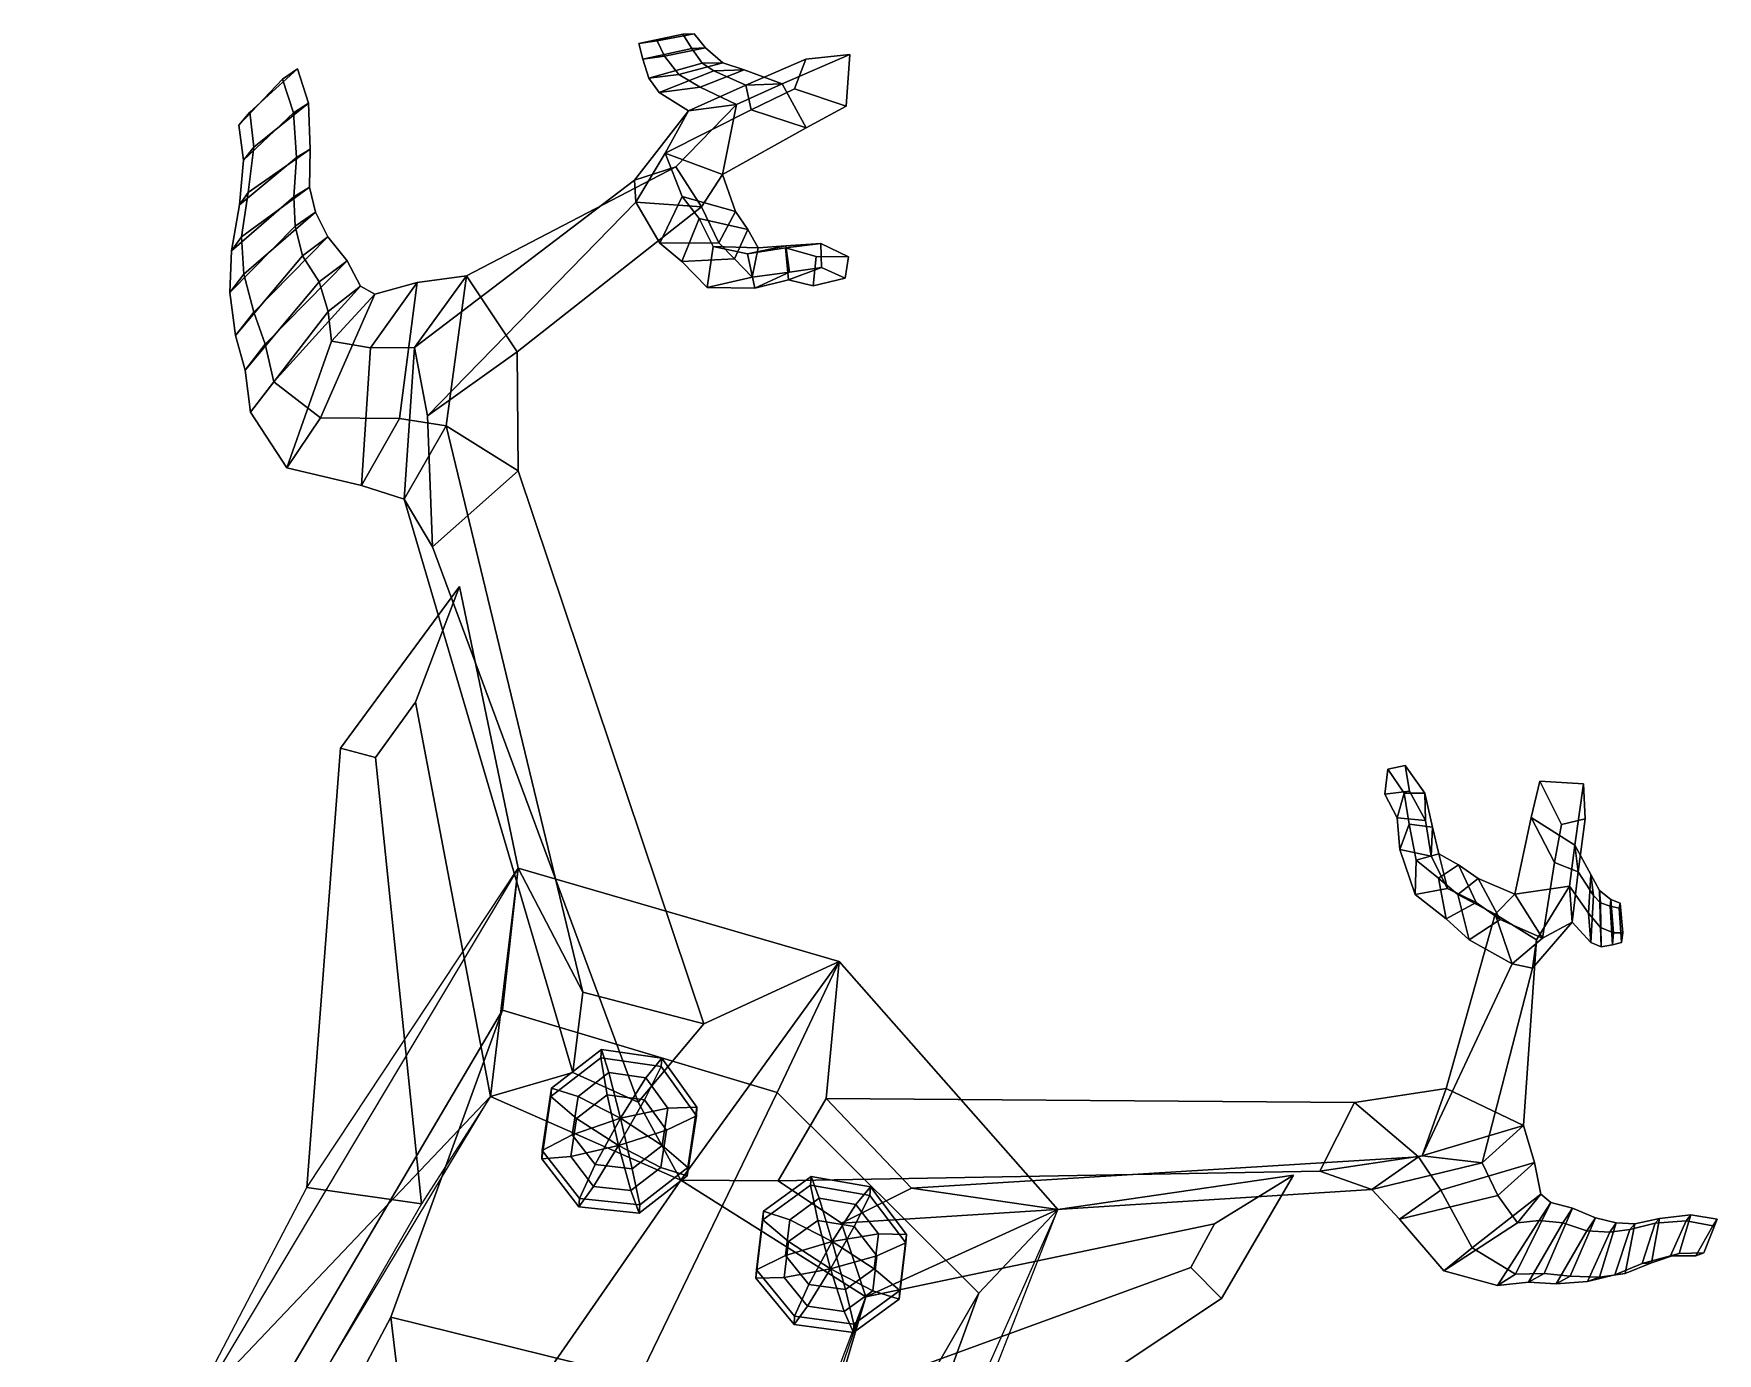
# Model space of a CAD drawing. Extents: x -86 to 135, y -151 to 320.
# Drawn here: x -27.2 to 134.8, y 193 to 320 of the extents above; entities that cross this region are included whole.
import ezdxf

# ---------------------------------------------------------------- set-up
doc = ezdxf.new("R2010")
doc.units = 0

msp = doc.modelspace()

# ---------------------------------------------------------------- linework, layer by layer
for points in [[(31.032227, 319.016479, 207.987885), (32.78981, 319.293274, 210.773972), (36.343735, 319.973877, 211.081192), (35.255993, 319.914612, 208.693863)], [(36.111996, 318.555603, 212.359436), (31.419434, 317.515564, 211.734344), (31.032227, 319.016479, 207.987885), (35.255993, 319.914612, 208.693863)], [(31.419434, 317.515564, 211.734344), (33.489067, 317.818359, 214.771942), (32.78981, 319.293274, 210.773972), (31.032227, 319.016479, 207.987885)], [(33.489067, 317.818359, 214.771942), (37.4244, 318.609436, 214.977173), (36.343735, 319.973877, 211.081192), (32.78981, 319.293274, 210.773972)], [(37.4244, 318.609436, 214.977173), (36.111996, 318.555603, 212.359436), (35.255993, 319.914612, 208.693863), (36.343735, 319.973877, 211.081192)], [(37.12962, 317.138611, 216.119202), (31.987614, 315.704895, 216.260803), (31.419434, 317.515564, 211.734344), (36.111996, 318.555603, 212.359436)], [(31.987614, 315.704895, 216.260803), (34.876476, 316.060242, 219.261017), (33.489067, 317.818359, 214.771942), (31.419434, 317.515564, 211.734344)], [(34.876476, 316.060242, 219.261017), (39.119431, 317.176819, 218.782486), (37.4244, 318.609436, 214.977173), (33.489067, 317.818359, 214.771942)], [(39.119431, 317.176819, 218.782486), (37.12962, 317.138611, 216.119202), (36.111996, 318.555603, 212.359436), (37.4244, 318.609436, 214.977173)], [(44.807831, 315.144348, 222.689713), (51.325905, 317.974121, 219.455093), (47.08567, 317.515076, 218.14653), (41.305832, 315.024597, 220.348831)], [(44.807831, 315.144348, 222.689713), (47.125416, 310.92572, 221.180618), (50.988472, 313.001587, 219.286682), (51.325905, 317.974121, 219.455093)], [(51.325905, 317.974121, 219.455093), (50.988472, 313.001587, 219.286682), (45.994034, 314.661621, 217.580017), (47.08567, 317.515076, 218.14653)], [(-6.410027, 312.432739, 210.726334), (-1.84095, 316.59729, 211.165176), (-3.291077, 315.58429, 208.631592), (-7.475914, 311.166077, 207.898041)], [(-6.03437, 309.048096, 213.487183), (-0.78363, 313.292542, 214.330582), (-1.84095, 316.59729, 211.165176), (-6.410027, 312.432739, 210.726334)], [(-0.78363, 313.292542, 214.330582), (-2.207664, 312.359314, 211.435242), (-3.291077, 315.58429, 208.631592), (-1.84095, 316.59729, 211.165176)], [(38.237762, 316.399292, 217.831726), (32.963848, 314.330261, 219.238785), (31.987614, 315.704895, 216.260803), (37.12962, 317.138611, 216.119202)], [(32.963848, 314.330261, 219.238785), (36.917706, 314.84375, 221.793365), (34.876476, 316.060242, 219.261017), (31.987614, 315.704895, 216.260803)], [(41.305832, 315.024597, 220.348831), (35.793739, 312.541199, 222.452393), (32.963848, 314.330261, 219.238785), (38.237762, 316.399292, 217.831726)], [(36.917706, 314.84375, 221.793365), (41.158493, 316.487427, 220.229477), (39.119431, 317.176819, 218.782486), (34.876476, 316.060242, 219.261017)], [(40.43285, 313.163757, 224.863617), (44.807831, 315.144348, 222.689713), (41.158493, 316.487427, 220.229477), (36.917706, 314.84375, 221.793365)], [(41.158493, 316.487427, 220.229477), (38.237762, 316.399292, 217.831726), (37.12962, 317.138611, 216.119202), (39.119431, 317.176819, 218.782486)], [(44.807831, 315.144348, 222.689713), (41.305832, 315.024597, 220.348831), (38.237762, 316.399292, 217.831726), (41.158493, 316.487427, 220.229477)], [(41.305832, 315.024597, 220.348831), (47.08567, 317.515076, 218.14653), (45.994034, 314.661621, 217.580017), (41.83773, 312.65509, 218.999985)], [(-2.207664, 312.359314, 211.435242), (-7.032784, 307.801392, 210.288528), (-7.475914, 311.166077, 207.898041), (-3.291077, 315.58429, 208.631592)], [(35.793739, 312.541199, 222.452393), (40.43285, 313.163757, 224.863617), (36.917706, 314.84375, 221.793365), (32.963848, 314.330261, 219.238785)], [(33.554543, 308.46405, 221.84021), (35.793739, 312.541199, 222.452393), (41.305832, 315.024597, 220.348831), (41.83773, 312.65509, 218.999985)], [(39.081356, 306.418396, 225.14267), (47.125416, 310.92572, 221.180618), (44.807831, 315.144348, 222.689713), (40.43285, 313.163757, 224.863617)], [(47.125416, 310.92572, 221.180618), (41.83773, 312.65509, 218.999985), (45.994034, 314.661621, 217.580017), (50.988472, 313.001587, 219.286682)], [(-6.585983, 304.686951, 216.658401), (-0.607727, 308.864746, 218.080887), (-0.78363, 313.292542, 214.330582), (-6.03437, 309.048096, 213.487183)], [(-0.607727, 308.864746, 218.080887), (-1.915611, 308.06366, 214.775909), (-2.207664, 312.359314, 211.435242), (-0.78363, 313.292542, 214.330582)], [(34.583092, 307.165344, 228.22522), (40.43285, 313.163757, 224.863617), (35.793739, 312.541199, 222.452393), (30.601181, 305.895264, 224.854935)], [(34.583092, 307.165344, 228.22522), (37.042328, 303.320801, 226.954254), (39.081356, 306.418396, 225.14267), (40.43285, 313.163757, 224.863617)], [(-7.032784, 307.801392, 210.288528), (-6.03437, 309.048096, 213.487183), (-6.410027, 312.432739, 210.726334), (-7.475914, 311.166077, 207.898041)], [(-1.915611, 308.06366, 214.775909), (-7.42836, 303.497009, 213.047806), (-7.032784, 307.801392, 210.288528), (-2.207664, 312.359314, 211.435242)], [(30.601181, 305.895264, 224.854935), (35.793739, 312.541199, 222.452393), (33.554543, 308.46405, 221.84021), (30.717251, 303.750916, 223.363235)], [(39.081356, 306.418396, 225.14267), (33.554543, 308.46405, 221.84021), (41.83773, 312.65509, 218.999985), (47.125416, 310.92572, 221.180618)], [(-2.184975, 304.272095, 217.531311), (-8.19883, 299.063965, 215.721619), (-7.42836, 303.497009, 213.047806), (-1.915611, 308.06366, 214.775909)], [(-7.42836, 303.497009, 213.047806), (-6.585983, 304.686951, 216.658401), (-6.03437, 309.048096, 213.487183), (-7.032784, 307.801392, 210.288528)], [(-7.229393, 300.43103, 219.720123), (-0.68853, 305.216431, 221.183884), (-0.607727, 308.864746, 218.080887), (-6.585983, 304.686951, 216.658401)], [(-0.68853, 305.216431, 221.183884), (-2.184975, 304.272095, 217.531311), (-1.915611, 308.06366, 214.775909), (-0.607727, 308.864746, 218.080887)], [(30.717251, 303.750916, 223.363235), (33.554543, 308.46405, 221.84021), (35.181595, 304.30072, 220.308273), (33.026989, 299.821655, 221.4534)], [(33.554543, 308.46405, 221.84021), (39.081356, 306.418396, 225.14267), (40.309822, 302.867432, 223.319275), (35.181595, 304.30072, 220.308273)], [(9.429863, 289.786926, 232.399109), (14.43959, 296.66156, 236.760757), (34.583092, 307.165344, 228.22522), (30.601181, 305.895264, 224.854935)], [(14.43959, 296.66156, 236.760757), (19.311176, 289.376892, 237.998001), (37.042328, 303.320801, 226.954254), (34.583092, 307.165344, 228.22522)], [(39.081356, 306.418396, 225.14267), (37.042328, 303.320801, 226.954254), (38.709595, 299.851013, 224.791824), (40.309822, 302.867432, 223.319275)], [(-8.19883, 299.063965, 215.721619), (-7.229393, 300.43103, 219.720123), (-6.585983, 304.686951, 216.658401), (-7.42836, 303.497009, 213.047806)], [(-7.014465, 296.838806, 222.607208), (-0.096474, 302.80426, 223.623215), (-0.68853, 305.216431, 221.183884), (-7.229393, 300.43103, 219.720123)], [(-0.096474, 302.80426, 223.623215), (-2.047195, 301.461731, 219.68277), (-2.184975, 304.272095, 217.531311), (-0.68853, 305.216431, 221.183884)], [(9.429863, 289.786926, 232.399109), (30.601181, 305.895264, 224.854935), (30.717251, 303.750916, 223.363235), (10.690243, 283.211548, 231.611954)], [(-2.047195, 301.461731, 219.68277), (-8.358681, 295.073792, 218.24437), (-8.19883, 299.063965, 215.721619), (-2.184975, 304.272095, 217.531311)], [(10.690243, 283.211548, 231.611954), (30.717251, 303.750916, 223.363235), (37.042328, 303.320801, 226.954254), (19.311176, 289.376892, 237.998001)], [(37.042328, 303.320801, 226.954254), (30.717251, 303.750916, 223.363235), (33.026989, 299.821655, 221.4534), (38.709595, 299.851013, 224.791824)], [(33.026989, 299.821655, 221.4534), (35.181595, 304.30072, 220.308273), (36.833958, 302.194397, 219.319229), (35.143711, 298.056702, 220.213348)], [(35.181595, 304.30072, 220.308273), (40.309822, 302.867432, 223.319275), (41.516018, 301.138672, 222.061417), (36.833958, 302.194397, 219.319229)], [(-1.356491, 298.596741, 222.074524), (-7.810722, 290.923706, 221.112595), (-8.358681, 295.073792, 218.24437), (-2.047195, 301.461731, 219.68277)], [(-6.053406, 293.180054, 225.839203), (1.0905, 300.43512, 226.287308), (-0.096474, 302.80426, 223.623215), (-7.014465, 296.838806, 222.607208)], [(1.0905, 300.43512, 226.287308), (-1.356491, 298.596741, 222.074524), (-2.047195, 301.461731, 219.68277), (-0.096474, 302.80426, 223.623215)], [(35.143711, 298.056702, 220.213348), (36.833958, 302.194397, 219.319229), (38.171886, 299.480774, 218.269577), (37.586082, 295.543945, 218.59613)], [(36.833958, 302.194397, 219.319229), (41.516018, 301.138672, 222.061417), (42.498886, 299.366455, 220.916336), (38.171886, 299.480774, 218.269577)], [(40.309822, 302.867432, 223.319275), (38.709595, 299.851013, 224.791824), (40.227722, 298.30957, 223.289825), (41.516018, 301.138672, 222.061417)], [(-8.358681, 295.073792, 218.24437), (-7.014465, 296.838806, 222.607208), (-7.229393, 300.43103, 219.720123), (-8.19883, 299.063965, 215.721619)], [(-4.93721, 290.100586, 228.706512), (2.933311, 298.113037, 229.198807), (1.0905, 300.43512, 226.287308), (-6.053406, 293.180054, 225.839203)], [(2.933311, 298.113037, 229.198807), (0.235474, 296.089966, 224.519653), (-1.356491, 298.596741, 222.074524), (1.0905, 300.43512, 226.287308)], [(38.709595, 299.851013, 224.791824), (33.026989, 299.821655, 221.4534), (35.143711, 298.056702, 220.213348), (40.227722, 298.30957, 223.289825)], [(41.516018, 301.138672, 222.061417), (40.227722, 298.30957, 223.289825), (41.937344, 296.533936, 221.672546), (42.498886, 299.366455, 220.916336)], [(0.235474, 296.089966, 224.519653), (-6.860344, 287.606323, 223.457184), (-7.810722, 290.923706, 221.112595), (-1.356491, 298.596741, 222.074524)], [(40.227722, 298.30957, 223.289825), (35.143711, 298.056702, 220.213348), (37.586082, 295.543945, 218.59613), (41.937344, 296.533936, 221.672546)], [(37.586082, 295.543945, 218.59613), (38.171886, 299.480774, 218.269577), (41.469551, 298.793091, 216.859146), (42.177227, 295.499146, 216.647568)], [(38.171886, 299.480774, 218.269577), (42.498886, 299.366455, 220.916336), (45.168282, 299.558655, 219.579926), (41.469551, 298.793091, 216.859146)], [(41.469551, 298.793091, 216.859146), (45.168282, 299.558655, 219.579926), (48.554058, 299.790588, 217.948074), (45.147324, 299.370178, 215.604401)], [(42.177227, 295.499146, 216.647568), (41.469551, 298.793091, 216.859146), (45.147324, 299.370178, 215.604401), (45.423767, 296.294189, 215.538361)], [(42.498886, 299.366455, 220.916336), (41.937344, 296.533936, 221.672546), (45.513287, 297.019348, 219.867691), (45.168282, 299.558655, 219.579926)], [(45.147324, 299.370178, 215.604401), (48.554058, 299.790588, 217.948074), (51.205994, 298.493408, 216.225479), (48.086285, 298.542786, 214.263672)], [(45.423767, 296.294189, 215.538361), (45.147324, 299.370178, 215.604401), (48.086285, 298.542786, 214.263672), (47.793518, 295.713989, 214.432724)], [(45.168282, 299.558655, 219.579926), (45.513287, 297.019348, 219.867691), (48.611832, 297.47168, 218.307129), (48.554058, 299.790588, 217.948074)], [(47.793518, 295.713989, 214.432724), (48.086285, 298.542786, 214.263672), (51.205994, 298.493408, 216.225479), (50.889473, 296.43573, 216.72522)], [(48.554058, 299.790588, 217.948074), (48.611832, 297.47168, 218.307129), (50.889473, 296.43573, 216.72522), (51.205994, 298.493408, 216.225479)], [(-7.810722, 290.923706, 221.112595), (-6.053406, 293.180054, 225.839203), (-7.014465, 296.838806, 222.607208), (-8.358681, 295.073792, 218.24437)], [(-4.099129, 286.488831, 231.890472), (4.233032, 295.68457, 232.055145), (2.933311, 298.113037, 229.198807), (-4.93721, 290.100586, 228.706512)], [(4.233032, 295.68457, 232.055145), (1.113739, 293.243469, 226.964005), (0.235474, 296.089966, 224.519653), (2.933311, 298.113037, 229.198807)], [(14.43959, 296.66156, 236.760757), (9.429863, 289.786926, 232.399109), (5.196472, 289.733887, 231.011017), (9.689934, 296.027405, 234.93045)], [(12.472702, 282.245483, 241.661819), (14.43959, 296.66156, 236.760757), (9.689934, 296.027405, 234.93045), (7.978596, 282.959961, 239.349487)], [(12.472702, 282.245483, 241.661819), (19.403648, 277.9245, 242.036972), (19.311176, 289.376892, 237.998001), (14.43959, 296.66156, 236.760757)], [(41.937344, 296.533936, 221.672546), (37.586082, 295.543945, 218.59613), (42.177227, 295.499146, 216.647568), (45.513287, 297.019348, 219.867691)], [(45.513287, 297.019348, 219.867691), (42.177227, 295.499146, 216.647568), (45.423767, 296.294189, 215.538361), (48.611832, 297.47168, 218.307129)], [(48.611832, 297.47168, 218.307129), (45.423767, 296.294189, 215.538361), (47.793518, 295.713989, 214.432724), (50.889473, 296.43573, 216.72522)], [(1.113739, 293.243469, 226.964005), (-6.344086, 283.548401, 226.140762), (-6.860344, 287.606323, 223.457184), (0.235474, 296.089966, 224.519653)], [(0.379044, 283.012512, 236.37027), (5.609993, 294.908936, 233.726776), (4.233032, 295.68457, 232.055145), (-4.099129, 286.488831, 231.890472)], [(7.978596, 282.959961, 239.349487), (9.689934, 296.027405, 234.93045), (5.609993, 294.908936, 233.726776), (0.379044, 283.012512, 236.37027)], [(5.609993, 294.908936, 233.726776), (1.444397, 290.383423, 229.216736), (1.113739, 293.243469, 226.964005), (4.233032, 295.68457, 232.055145)], [(9.689934, 296.027405, 234.93045), (5.196472, 289.733887, 231.011017), (1.444397, 290.383423, 229.216736), (5.609993, 294.908936, 233.726776)], [(-6.860344, 287.606323, 223.457184), (-4.93721, 290.100586, 228.706512), (-6.053406, 293.180054, 225.839203), (-7.810722, 290.923706, 221.112595)], [(1.444397, 290.383423, 229.216736), (-2.875351, 278.189514, 230.910309), (-6.344086, 283.548401, 226.140762), (1.113739, 293.243469, 226.964005)], [(-6.344086, 283.548401, 226.140762), (-4.099129, 286.488831, 231.890472), (-4.93721, 290.100586, 228.706512), (-6.860344, 287.606323, 223.457184)], [(5.196472, 289.733887, 231.011017), (4.332993, 276.514526, 234.225143), (-2.875351, 278.189514, 230.910309), (1.444397, 290.383423, 229.216736)], [(9.429863, 289.786926, 232.399109), (8.437149, 275.19574, 235.964645), (4.332993, 276.514526, 234.225143), (5.196472, 289.733887, 231.011017)], [(8.437149, 275.19574, 235.964645), (9.429863, 289.786926, 232.399109), (10.690243, 283.211548, 231.611954), (11.157589, 270.597961, 234.344986)], [(19.403648, 277.9245, 242.036972), (11.157589, 270.597961, 234.344986), (10.690243, 283.211548, 231.611954), (19.311176, 289.376892, 237.998001)], [(-2.875351, 278.189514, 230.910309), (0.379044, 283.012512, 236.37027), (-4.099129, 286.488831, 231.890472), (-6.344086, 283.548401, 226.140762)], [(4.332993, 276.514526, 234.225143), (7.978596, 282.959961, 239.349487), (0.379044, 283.012512, 236.37027), (-2.875351, 278.189514, 230.910309)], [(8.437149, 275.19574, 235.964645), (12.472702, 282.245483, 241.661819), (7.978596, 282.959961, 239.349487), (4.332993, 276.514526, 234.225143)], [(25.621803, 227.741943, 252.289108), (12.472702, 282.245483, 241.661819), (8.437149, 275.19574, 235.964645), (24.655905, 220.032837, 243.604614)], [(12.472702, 282.245483, 241.661819), (25.621803, 227.741943, 252.289108), (37.264114, 224.69873, 252.751053), (19.403648, 277.9245, 242.036972)], [(37.264114, 224.69873, 252.751053), (30.962261, 217.15799, 240.638977), (11.157589, 270.597961, 234.344986), (19.403648, 277.9245, 242.036972)], [(24.655905, 220.032837, 243.604614), (8.437149, 275.19574, 235.964645), (11.157589, 270.597961, 234.344986), (30.962261, 217.15799, 240.638977)], [(2.301544, 251.21698, 245.867493), (-0.927532, 208.952393, 257.934753), (19.418842, 239.676025, 263.359314), (13.760502, 266.773865, 248.732834)], [(13.760502, 266.773865, 248.732834), (9.530666, 255.63916, 241.842316), (5.662983, 250.334137, 240.879471), (2.301544, 251.21698, 245.867493)], [(9.530666, 255.63916, 241.842316), (13.760502, 266.773865, 248.732834), (19.418842, 239.676025, 263.359314), (16.75123, 217.723755, 240.329788)], [(5.662983, 250.334137, 240.879471), (9.530666, 255.63916, 241.842316), (16.75123, 217.723755, 240.329788), (10.092752, 207.394043, 238.546402)], [(2.301544, 251.21698, 245.867493), (5.662983, 250.334137, 240.879471), (10.092752, 207.394043, 238.546402), (-0.927532, 208.952393, 257.934753)], [(102.834679, 246.790894, 212.881378), (103.108917, 249.204468, 215.207916), (104.783783, 249.556213, 214.641922), (105.210983, 247.083923, 212.61554)], [(104.692268, 246.907349, 216.686539), (103.108917, 249.204468, 215.207916), (102.834679, 246.790894, 212.881378), (104.01857, 244.51239, 213.903458)], [(106.672913, 246.88739, 216.240524), (104.783783, 249.556213, 214.641922), (103.108917, 249.204468, 215.207916), (104.692268, 246.907349, 216.686539)], [(106.745285, 244.256226, 213.848083), (105.210983, 247.083923, 212.61554), (104.783783, 249.556213, 214.641922), (106.672913, 246.88739, 216.240524)], [(121.105316, 241.891235, 220.231262), (121.946938, 247.797546, 217.041122), (117.758453, 248.065552, 217.087082), (116.920319, 244.538757, 218.967636)], [(116.920319, 244.538757, 218.967636), (117.758453, 248.065552, 217.087082), (119.839172, 243.871399, 215.206863), (119.169388, 240.216125, 216.612015)], [(121.946938, 247.797546, 217.041122), (122.105942, 244.421448, 215.667343), (119.839172, 243.871399, 215.206863), (117.758453, 248.065552, 217.087082)], [(104.01857, 244.51239, 213.903458), (102.834679, 246.790894, 212.881378), (105.210983, 247.083923, 212.61554), (106.745285, 244.256226, 213.848083)], [(105.181335, 243.904541, 218.181549), (104.692268, 246.907349, 216.686539), (104.01857, 244.51239, 213.903458), (104.256157, 241.46167, 214.960754)], [(107.410774, 243.627625, 217.791855), (106.672913, 246.88739, 216.240524), (104.692268, 246.907349, 216.686539), (105.181335, 243.904541, 218.181549)], [(107.276619, 240.827759, 215.033508), (106.745285, 244.256226, 213.848083), (106.672913, 246.88739, 216.240524), (107.410774, 243.627625, 217.791855)], [(121.105316, 241.891235, 220.231262), (121.423073, 239.321716, 217.837402), (122.105942, 244.421448, 215.667343), (121.946938, 247.797546, 217.041122)], [(104.256157, 241.46167, 214.960754), (104.01857, 244.51239, 213.903458), (106.745285, 244.256226, 213.848083), (107.276619, 240.827759, 215.033508)], [(105.840218, 240.46521, 219.911819), (105.181335, 243.904541, 218.181549), (104.256157, 241.46167, 214.960754), (105.73378, 237.146179, 216.794739)], [(108.030441, 241.068726, 219.066528), (107.410774, 243.627625, 217.791855), (105.181335, 243.904541, 218.181549), (105.840218, 240.46521, 219.911819)], [(108.868256, 237.730774, 216.337036), (107.276619, 240.827759, 215.033508), (107.410774, 243.627625, 217.791855), (108.030441, 241.068726, 219.066528)], [(115.328758, 237.190979, 222.912445), (116.920319, 244.538757, 218.967636), (119.169388, 240.216125, 216.612015), (117.996361, 232.944397, 219.434418)], [(115.328758, 237.190979, 222.912445), (120.615433, 237.941833, 222.381195), (121.105316, 241.891235, 220.231262), (116.920319, 244.538757, 218.967636)], [(121.423073, 239.321716, 217.837402), (119.169388, 240.216125, 216.612015), (119.839172, 243.871399, 215.206863), (122.105942, 244.421448, 215.667343)], [(120.615433, 237.941833, 222.381195), (122.419098, 235.357788, 219.187622), (122.653778, 239.078857, 217.651688), (121.105316, 241.891235, 220.231262)], [(121.105316, 241.891235, 220.231262), (122.653778, 239.078857, 217.651688), (122.921288, 237.037354, 215.214676), (121.423073, 239.321716, 217.837402)], [(105.73378, 237.146179, 216.794739), (104.256157, 241.46167, 214.960754), (107.276619, 240.827759, 215.033508), (108.868256, 237.730774, 216.337036)], [(107.98114, 238.711365, 221.414673), (105.840218, 240.46521, 219.911819), (105.73378, 237.146179, 216.794739), (108.719818, 234.808594, 218.257675)], [(109.917007, 239.995422, 220.114334), (108.030441, 241.068726, 219.066528), (105.840218, 240.46521, 219.911819), (107.98114, 238.711365, 221.414673)], [(111.825409, 238.696716, 221.269989), (109.917007, 239.995422, 220.114334), (107.98114, 238.711365, 221.414673), (109.855019, 237.136047, 222.81546)], [(111.628014, 236.375366, 217.247711), (108.868256, 237.730774, 216.337036), (108.030441, 241.068726, 219.066528), (109.917007, 239.995422, 220.114334)], [(113.938797, 234.747742, 218.113388), (111.628014, 236.375366, 217.247711), (109.917007, 239.995422, 220.114334), (111.825409, 238.696716, 221.269989)], [(117.996361, 232.944397, 219.434418), (119.169388, 240.216125, 216.612015), (121.423073, 239.321716, 217.837402), (120.868454, 234.477234, 219.917725)], [(19.418842, 239.676025, 263.359314), (-14.667492, 182.646942, 253.809464), (-10.800219, 177.40448, 277.254578), (17.901556, 226.015686, 285.540466)], [(24.655905, 220.032837, 243.604614), (16.75123, 217.723755, 240.329788), (19.418842, 239.676025, 263.359314), (25.621803, 227.741943, 252.289108)], [(19.418842, 239.676025, 263.359314), (17.901556, 226.015686, 285.540466), (44.321869, 218.096558, 286.340942), (50.311367, 230.686096, 264.603394)], [(25.621803, 227.741943, 252.289108), (19.418842, 239.676025, 263.359314), (50.311367, 230.686096, 264.603394), (37.264114, 224.69873, 252.751053)], [(109.855019, 237.136047, 222.81546), (107.98114, 238.711365, 221.414673), (108.719818, 234.808594, 218.257675), (110.935387, 232.79837, 219.379791)], [(115.328758, 237.190979, 222.912445), (111.825409, 238.696716, 221.269989), (109.855019, 237.136047, 222.81546), (113.457909, 235.264282, 224.792969)], [(117.996361, 232.944397, 219.434418), (113.938797, 234.747742, 218.113388), (111.825409, 238.696716, 221.269989), (115.328758, 237.190979, 222.912445)], [(121.423073, 239.321716, 217.837402), (122.921288, 237.037354, 215.214676), (122.647141, 232.524475, 216.594238), (120.868454, 234.477234, 219.917725)], [(122.419098, 235.357788, 219.187622), (123.593666, 233.982361, 216.579834), (123.482704, 237.5401, 216.142456), (122.653778, 239.078857, 217.651688)], [(122.653778, 239.078857, 217.651688), (123.482704, 237.5401, 216.142456), (123.573563, 236.338318, 213.459808), (122.921288, 237.037354, 215.214676)], [(108.719818, 234.808594, 218.257675), (105.73378, 237.146179, 216.794739), (108.868256, 237.730774, 216.337036), (111.628014, 236.375366, 217.247711)], [(113.457909, 235.264282, 224.792969), (109.855019, 237.136047, 222.81546), (110.935387, 232.79837, 219.379791), (115.067467, 230.47171, 221.079193)], [(117.431419, 232.794556, 225.849457), (120.615433, 237.941833, 222.381195), (115.328758, 237.190979, 222.912445), (113.457909, 235.264282, 224.792969)], [(117.431419, 232.794556, 225.849457), (117.039948, 230.059723, 222.473618), (120.868454, 234.477234, 219.917725), (120.615433, 237.941833, 222.381195)], [(120.868454, 234.477234, 219.917725), (122.647141, 232.524475, 216.594238), (122.419098, 235.357788, 219.187622), (120.615433, 237.941833, 222.381195)], [(122.921288, 237.037354, 215.214676), (123.573563, 236.338318, 213.459808), (123.660614, 232.123596, 213.559799), (122.647141, 232.524475, 216.594238)], [(123.593666, 233.982361, 216.579834), (124.82917, 233.461243, 212.019852), (124.576988, 236.650208, 212.267624), (123.482704, 237.5401, 216.142456)], [(123.482704, 237.5401, 216.142456), (124.576988, 236.650208, 212.267624), (124.518402, 236.019714, 209.645294), (123.573563, 236.338318, 213.459808)], [(124.576988, 236.650208, 212.267624), (125.472374, 236.304993, 208.31871), (125.390945, 235.826843, 205.930176), (124.518402, 236.019714, 209.645294)], [(124.82917, 233.461243, 212.019852), (125.72596, 233.45459, 207.973358), (125.472374, 236.304993, 208.31871), (124.576988, 236.650208, 212.267624)], [(106.419998, 212.015533, 229.646225), (108.740639, 218.489746, 235.939194), (113.457909, 235.264282, 224.792969), (115.067467, 230.47171, 221.079193)], [(110.935387, 232.79837, 219.379791), (108.719818, 234.808594, 218.257675), (111.628014, 236.375366, 217.247711), (113.938797, 234.747742, 218.113388)], [(116.166801, 214.904083, 234.360413), (117.431419, 232.794556, 225.849457), (113.457909, 235.264282, 224.792969), (108.740639, 218.489746, 235.939194)], [(122.647141, 232.524475, 216.594238), (123.660614, 232.123596, 213.559799), (123.593666, 233.982361, 216.579834), (122.419098, 235.357788, 219.187622)], [(123.573563, 236.338318, 213.459808), (124.518402, 236.019714, 209.645294), (124.740814, 232.299683, 208.977371), (123.660614, 232.123596, 213.559799)], [(124.518402, 236.019714, 209.645294), (125.390945, 235.826843, 205.930176), (125.614197, 232.512451, 205.185959), (124.740814, 232.299683, 208.977371)], [(125.614197, 232.512451, 205.185959), (125.390945, 235.826843, 205.930176), (125.472374, 236.304993, 208.31871), (125.72596, 233.45459, 207.973358)], [(115.067467, 230.47171, 221.079193), (110.935387, 232.79837, 219.379791), (113.938797, 234.747742, 218.113388), (117.996361, 232.944397, 219.434418)], [(117.039948, 230.059723, 222.473618), (115.067467, 230.47171, 221.079193), (117.996361, 232.944397, 219.434418), (120.868454, 234.477234, 219.917725)], [(123.660614, 232.123596, 213.559799), (124.740814, 232.299683, 208.977371), (124.82917, 233.461243, 212.019852), (123.593666, 233.982361, 216.579834)], [(124.740814, 232.299683, 208.977371), (125.614197, 232.512451, 205.185959), (125.72596, 233.45459, 207.973358), (124.82917, 233.461243, 212.019852)], [(112.18013, 211.337708, 230.18718), (117.039948, 230.059723, 222.473618), (117.431419, 232.794556, 225.849457), (116.166801, 214.904083, 234.360413)], [(30.962261, 217.15799, 240.638977), (37.264114, 224.69873, 252.751053), (50.311367, 230.686096, 264.603394), (35.06369, 209.654663, 232.524063)], [(44.43177, 209.603516, 240.474426), (35.06369, 209.654663, 232.524063), (50.311367, 230.686096, 264.603394), (49.040661, 217.501465, 252.582214)], [(71.359894, 206.83728, 262.566345), (50.311367, 230.686096, 264.603394), (44.321869, 218.096558, 286.340942), (63.739212, 198.80072, 284.917664)], [(57.274677, 208.881531, 251.85614), (49.040661, 217.501465, 252.582214), (50.311367, 230.686096, 264.603394), (71.359894, 206.83728, 262.566345)], [(112.18013, 211.337708, 230.18718), (106.419998, 212.015533, 229.646225), (115.067467, 230.47171, 221.079193), (117.039948, 230.059723, 222.473618)], [(-10.551565, 163.0672, 308.755219), (7.15288, 196.475006, 310.082764), (17.901556, 226.015686, 285.540466), (-10.800219, 177.40448, 277.254578)], [(44.321869, 218.096558, 286.340942), (17.901556, 226.015686, 285.540466), (7.15288, 196.475006, 310.082764), (31.036116, 190.579895, 310.847504)], [(22.557028, 217.714478, 298.135986), (27.372761, 221.422424, 299.006409), (27.432388, 222.237122, 294.112854), (22.612776, 218.522644, 293.242126)], [(22.612776, 218.522644, 293.242126), (27.432388, 222.237122, 294.112854), (28.12369, 220.003601, 289.786499), (25.165558, 217.718445, 289.250061)], [(27.372761, 221.422424, 299.006409), (33.167534, 220.586395, 299.312866), (33.228798, 221.403748, 294.419464), (27.432388, 222.237122, 294.112854)], [(28.12369, 220.003601, 289.786499), (27.432388, 222.237122, 294.112854), (33.228798, 221.403748, 294.419464), (31.708553, 219.516235, 289.976196)], [(25.019592, 215.6026, 302.0625), (27.971498, 217.877197, 302.59845), (27.372761, 221.422424, 299.006409), (22.557028, 217.714478, 298.135986)], [(27.971498, 217.877197, 302.59845), (31.553745, 217.385498, 302.787903), (33.167534, 220.586395, 299.312866), (27.372761, 221.422424, 299.006409)], [(33.671261, 214.475739, 302.520264), (36.556202, 215.854004, 298.876648), (33.167534, 220.586395, 299.312866), (31.553745, 217.385498, 302.787903)], [(33.823456, 216.602142, 289.708313), (31.708553, 219.516235, 289.976196), (33.228798, 221.403748, 294.419464), (36.615829, 216.668701, 293.983093)], [(36.556202, 215.854004, 298.876648), (36.615829, 216.668701, 293.983093), (33.228798, 221.403748, 294.419464), (33.167534, 220.586395, 299.312866)], [(24.655905, 220.032837, 243.604614), (30.962261, 217.15799, 240.638977), (35.06369, 209.654663, 232.524063), (16.75123, 217.723755, 240.329788)], [(25.165558, 217.718445, 289.250061), (28.12369, 220.003601, 289.786499), (29.240292, 215.609009, 287.684692)], [(29.240292, 215.609009, 287.684692), (28.12369, 220.003601, 289.786499), (31.708553, 219.516235, 289.976196)], [(29.240292, 215.609009, 287.684692), (31.708553, 219.516235, 289.976196), (33.823456, 216.602142, 289.708313)], [(-19.616329, 179.481781, 189.712311), (-27.229343, 153.167847, 196.863342), (0.647108, 190.988251, 235.87561), (16.75123, 217.723755, 240.329788)], [(-19.616329, 179.481781, 189.712311), (16.75123, 217.723755, 240.329788), (35.06369, 209.654663, 232.524063), (12.653813, 177.403625, 187.705307)], [(21.677319, 211.71759, 297.22287), (22.557028, 217.714478, 298.135986), (22.612776, 218.522644, 293.242126), (21.729321, 212.519165, 292.328674)], [(21.677319, 211.71759, 297.22287), (24.478731, 211.926025, 301.498413), (25.019592, 215.6026, 302.0625), (22.557028, 217.714478, 298.135986)], [(21.729321, 212.519165, 292.328674), (22.612776, 218.522644, 293.242126), (25.165558, 217.718445, 289.250061), (24.618586, 214.031189, 288.685425)], [(24.618586, 214.031189, 288.685425), (25.165558, 217.718445, 289.250061), (29.240292, 215.609009, 287.684692)], [(29.059868, 212.993713, 303.52179), (27.971498, 217.877197, 302.59845), (25.019592, 215.6026, 302.0625)], [(29.059868, 212.993713, 303.52179), (31.553745, 217.385498, 302.787903), (27.971498, 217.877197, 302.59845)], [(29.059868, 212.993713, 303.52179), (33.671261, 214.475739, 302.520264), (31.553745, 217.385498, 302.787903)], [(44.321869, 218.096558, 286.340942), (31.036116, 190.579895, 310.847504), (50.36755, 175.598083, 309.684418), (63.739212, 198.80072, 284.917664)], [(49.040661, 217.501465, 252.582214), (99.91864, 217.139343, 240.338409), (96.579735, 210.529205, 232.760162), (44.43177, 209.603516, 240.474426)], [(49.040661, 217.501465, 252.582214), (57.274677, 208.881531, 251.85614), (106.068924, 211.912018, 239.703705), (99.91864, 217.139343, 240.338409)], [(99.91864, 217.139343, 240.338409), (108.740639, 218.489746, 235.939194), (106.419998, 212.015533, 229.646225), (96.579735, 210.529205, 232.760162)], [(106.068924, 211.912018, 239.703705), (116.166801, 214.904083, 234.360413), (108.740639, 218.489746, 235.939194), (99.91864, 217.139343, 240.338409)], [(24.478731, 211.926025, 301.498413), (29.059868, 212.993713, 303.52179), (25.019592, 215.6026, 302.0625)], [(26.805462, 211.162567, 288.423523), (24.618586, 214.031189, 288.685425), (29.240292, 215.609009, 287.684692)], [(26.805462, 211.162567, 288.423523), (29.240292, 215.609009, 287.684692), (30.394405, 210.760437, 288.613586)], [(33.280563, 213.000153, 289.144012), (29.240292, 215.609009, 287.684692), (33.823456, 216.602142, 289.708313)], [(30.394405, 210.760437, 288.613586), (29.240292, 215.609009, 287.684692), (33.280563, 213.000153, 289.144012)], [(33.134602, 210.884277, 301.956482), (35.687382, 210.080078, 297.964417), (36.556202, 215.854004, 298.876648), (33.671261, 214.475739, 302.520264)], [(35.743134, 210.888245, 293.070526), (33.280563, 213.000153, 289.144012), (33.823456, 216.602142, 289.708313), (36.615829, 216.668701, 293.983093)], [(35.687382, 210.080078, 297.964417), (35.743134, 210.888245, 293.070526), (36.615829, 216.668701, 293.983093), (36.556202, 215.854004, 298.876648)], [(25.304688, 207.903137, 291.90799), (21.729321, 212.519165, 292.328674), (24.618586, 214.031189, 288.685425), (26.805462, 211.162567, 288.423523)], [(29.059868, 212.993713, 303.52179), (33.134602, 210.884277, 301.956482), (33.671261, 214.475739, 302.520264)], [(106.068924, 211.912018, 239.703705), (108.218636, 208.697876, 237.305481), (117.234818, 211.370117, 232.485062), (116.166801, 214.904083, 234.360413)], [(116.166801, 214.904083, 234.360413), (117.234818, 211.370117, 232.485062), (113.716827, 208.182251, 228.740524), (112.18013, 211.337708, 230.18718)], [(25.254208, 207.104309, 296.802307), (21.677319, 211.71759, 297.22287), (21.729321, 212.519165, 292.328674), (25.304688, 207.903137, 291.90799)], [(26.668098, 209.061768, 301.236725), (29.059868, 212.993713, 303.52179), (24.478731, 211.926025, 301.498413)], [(26.668098, 209.061768, 301.236725), (30.254547, 208.655212, 301.426544), (29.059868, 212.993713, 303.52179)], [(30.254547, 208.655212, 301.426544), (33.134602, 210.884277, 301.956482), (29.059868, 212.993713, 303.52179)], [(31.111866, 207.292816, 292.215515), (30.394405, 210.760437, 288.613586), (33.280563, 213.000153, 289.144012), (35.743134, 210.888245, 293.070526)], [(25.254208, 207.104309, 296.802307), (26.668098, 209.061768, 301.236725), (24.478731, 211.926025, 301.498413), (21.677319, 211.71759, 297.22287)], [(25.304688, 207.903137, 291.90799), (26.805462, 211.162567, 288.423523), (30.394405, 210.760437, 288.613586), (31.111866, 207.292816, 292.215515)], [(31.059864, 206.491211, 297.109711), (35.687382, 210.080078, 297.964417), (33.134602, 210.884277, 301.956482), (30.254547, 208.655212, 301.426544)], [(31.059864, 206.491211, 297.109711), (31.111866, 207.292816, 292.215515), (35.743134, 210.888245, 293.070526), (35.687382, 210.080078, 297.964417)], [(57.274677, 208.881531, 251.85614), (50.539078, 205.532196, 243.289047), (101.576477, 208.754974, 234.191071), (106.068924, 211.912018, 239.703705)], [(101.576477, 208.754974, 234.191071), (96.579735, 210.529205, 232.760162), (106.419998, 212.015533, 229.646225), (112.18013, 211.337708, 230.18718)], [(101.576477, 208.754974, 234.191071), (104.239494, 205.899506, 232.354248), (108.218636, 208.697876, 237.305481), (106.068924, 211.912018, 239.703705)], [(112.18013, 211.337708, 230.18718), (113.716827, 208.182251, 228.740524), (104.239494, 205.899506, 232.354248), (101.576477, 208.754974, 234.191071)], [(108.218636, 208.697876, 237.305481), (111.236542, 203.153259, 234.22142), (117.838364, 208.298828, 231.26384), (117.234818, 211.370117, 232.485062)], [(117.234818, 211.370117, 232.485062), (117.838364, 208.298828, 231.26384), (115.611359, 205.545227, 226.875885), (113.716827, 208.182251, 228.740524)], [(42.084595, 162.033142, 189.510635), (12.653813, 177.403625, 187.705307), (35.06369, 209.654663, 232.524063), (52.862839, 198.425964, 239.92688)], [(25.254208, 207.104309, 296.802307), (31.059864, 206.491211, 297.109711), (30.254547, 208.655212, 301.426544), (26.668098, 209.061768, 301.236725)], [(50.539078, 205.532196, 243.289047), (52.862839, 198.425964, 239.92688), (35.06369, 209.654663, 232.524063), (44.43177, 209.603516, 240.474426)], [(42.956059, 205.853882, 297.869415), (47.549606, 209.18808, 298.721313), (47.60923, 210.002777, 293.827759), (43.011814, 206.662048, 292.975525)], [(45.418629, 203.742004, 301.795929), (48.234028, 205.785095, 302.320496), (47.549606, 209.18808, 298.721313), (42.956059, 205.853882, 297.869415)], [(43.011814, 206.662048, 292.975525), (47.60923, 210.002777, 293.827759), (48.386219, 207.911499, 289.508545), (45.564594, 205.857849, 288.98349)], [(50.539078, 205.532196, 243.289047), (44.43177, 209.603516, 240.474426), (96.579735, 210.529205, 232.760162), (101.576477, 208.754974, 234.191071)], [(47.549606, 209.18808, 298.721313), (53.250332, 208.198425, 299.019958), (53.311596, 209.015808, 294.126526), (47.60923, 210.002777, 293.827759)], [(48.234028, 205.785095, 302.320496), (51.758961, 205.197998, 302.505188), (53.250332, 208.198425, 299.019958), (47.549606, 209.18808, 298.721313)], [(48.386219, 207.911499, 289.508545), (47.60923, 210.002777, 293.827759), (53.311596, 209.015808, 294.126526), (51.913769, 207.328735, 289.693451)], [(86.415199, 205.470764, 240.598267), (52.862839, 198.425964, 239.92688), (71.359894, 206.83728, 262.566345), (94.041107, 210.142456, 247.234848)], [(87.111267, 198.283752, 244.603226), (94.041107, 210.142456, 247.234848), (71.359894, 206.83728, 262.566345), (59.347641, 179.826141, 257.378876)], [(94.041107, 210.142456, 247.234848), (87.111267, 198.283752, 244.603226), (84.143692, 201.258148, 239.705429), (86.415199, 205.470764, 240.598267)], [(-0.927532, 208.952393, 257.934753), (10.092752, 207.394043, 238.546402), (0.647108, 190.988251, 235.87561), (-14.667492, 182.646942, 253.809464)], [(25.254208, 207.104309, 296.802307), (25.304688, 207.903137, 291.90799), (31.111866, 207.292816, 292.215515), (31.059864, 206.491211, 297.109711)], [(45.564594, 205.857849, 288.98349), (48.386219, 207.911499, 289.508545), (49.639328, 203.748413, 287.418152)], [(49.639328, 203.748413, 287.418152), (48.386219, 207.911499, 289.508545), (51.913769, 207.328735, 289.693451)], [(50.539078, 205.532196, 243.289047), (57.274677, 208.881531, 251.85614), (71.359894, 206.83728, 262.566345), (52.862839, 198.425964, 239.92688)], [(53.933792, 202.383667, 302.24231), (56.733047, 203.619629, 298.591553), (53.250332, 208.198425, 299.019958), (51.758961, 205.197998, 302.505188)], [(54.085983, 204.510071, 289.430359), (51.913769, 207.328735, 289.693451), (53.311596, 209.015808, 294.126526), (56.792671, 204.434326, 293.697998)], [(56.733047, 203.619629, 298.591553), (56.792671, 204.434326, 293.697998), (53.311596, 209.015808, 294.126526), (53.250332, 208.198425, 299.019958)], [(104.239494, 205.899506, 232.354248), (108.504753, 200.946045, 228.895432), (111.236542, 203.153259, 234.22142), (108.218636, 208.697876, 237.305481)], [(113.716827, 208.182251, 228.740524), (115.611359, 205.545227, 226.875885), (108.504753, 200.946045, 228.895432), (104.239494, 205.899506, 232.354248)], [(111.236542, 203.153259, 234.22142), (115.418739, 200.620667, 229.584946), (118.809258, 207.496155, 229.552597), (117.838364, 208.298828, 231.26384)], [(115.418739, 200.620667, 229.584946), (118.169861, 200.681885, 226.284271), (120.887115, 206.975433, 226.60466), (118.809258, 207.496155, 229.552597)], [(117.838364, 208.298828, 231.26384), (118.809258, 207.496155, 229.552597), (117.68927, 205.765472, 224.531342), (115.611359, 205.545227, 226.875885)], [(118.809258, 207.496155, 229.552597), (120.887115, 206.975433, 226.60466), (119.962906, 205.561768, 221.986832), (117.68927, 205.765472, 224.531342)], [(42.291615, 200.234802, 296.974243), (42.956059, 205.853882, 297.869415), (43.011814, 206.662048, 292.975525), (42.343616, 201.036377, 292.080017)], [(42.291615, 200.234802, 296.974243), (45.011627, 200.298431, 301.242981), (45.418629, 203.742004, 301.795929), (42.956059, 205.853882, 297.869415)], [(42.343616, 201.036377, 292.080017), (43.011814, 206.662048, 292.975525), (45.564594, 205.857849, 288.98349), (45.151485, 202.403625, 288.429993)], [(45.151485, 202.403625, 288.429993), (45.564594, 205.857849, 288.98349), (49.639328, 203.748413, 287.418152)], [(71.359894, 206.83728, 262.566345), (63.739212, 198.80072, 284.917664), (47.892944, 155.392242, 276.921814), (52.110004, 157.566406, 253.429825)], [(49.639328, 203.748413, 287.418152), (51.913769, 207.328735, 289.693451), (54.085983, 204.510071, 289.430359)], [(118.169861, 200.681885, 226.284271), (120.672768, 200.418701, 223.310654), (123.09417, 206.029388, 223.597), (120.887115, 206.975433, 226.60466)], [(120.887115, 206.975433, 226.60466), (123.09417, 206.029388, 223.597), (122.273613, 204.77594, 219.44191), (119.962906, 205.561768, 221.986832)], [(120.672768, 200.418701, 223.310654), (123.487747, 200.320648, 219.954224), (125.089874, 205.545227, 220.842758), (123.09417, 206.029388, 223.597)], [(123.09417, 206.029388, 223.597), (125.089874, 205.545227, 220.842758), (124.469795, 204.665527, 216.94902), (122.273613, 204.77594, 219.44191)], [(125.946152, 200.691254, 216.950806), (128.499786, 201.697815, 213.757858), (129.276398, 205.981903, 215.094421), (126.892273, 205.470825, 218.318115)], [(126.892273, 205.470825, 218.318115), (129.276398, 205.981903, 215.094421), (128.854172, 205.536682, 211.8237), (126.411491, 204.915741, 214.703323)], [(128.499786, 201.697815, 213.757858), (131.166336, 202.589417, 210.446762), (132.274857, 206.331787, 211.189758), (129.276398, 205.981903, 215.094421)], [(129.276398, 205.981903, 215.094421), (132.274857, 206.331787, 211.189758), (131.837646, 205.759918, 208.331284), (128.854172, 205.536682, 211.8237)], [(131.166336, 202.589417, 210.446762), (133.542511, 202.678711, 207.565399), (134.830032, 205.907227, 207.895828), (132.274857, 206.331787, 211.189758)], [(132.274857, 206.331787, 211.189758), (134.830032, 205.907227, 207.895828), (134.384674, 205.279877, 205.401001), (131.837646, 205.759918, 208.331284)], [(133.542511, 202.678711, 207.565399), (132.763046, 202.376404, 204.791641), (134.384674, 205.279877, 205.401001), (134.830032, 205.907227, 207.895828)], [(49.458904, 201.133087, 303.255249), (48.234028, 205.785095, 302.320496), (45.418629, 203.742004, 301.795929)], [(49.458904, 201.133087, 303.255249), (51.758961, 205.197998, 302.505188), (48.234028, 205.785095, 302.320496)], [(84.143692, 201.258148, 239.705429), (49.093609, 188.465271, 238.183701), (52.862839, 198.425964, 239.92688), (86.415199, 205.470764, 240.598267)], [(49.458904, 201.133087, 303.255249), (53.933792, 202.383667, 302.24231), (51.758961, 205.197998, 302.505188)], [(53.6796, 201.139526, 288.877441), (49.639328, 203.748413, 287.418152), (54.085983, 204.510071, 289.430359)], [(56.142166, 199.027649, 292.803955), (53.6796, 201.139526, 288.877441), (54.085983, 204.510071, 289.430359), (56.792671, 204.434326, 293.697998)], [(56.086411, 198.219482, 297.697815), (56.142166, 199.027649, 292.803955), (56.792671, 204.434326, 293.697998), (56.733047, 203.619629, 298.591553)], [(115.611359, 205.545227, 226.875885), (117.68927, 205.765472, 224.531342), (113.665077, 199.512177, 223.931229), (108.504753, 200.946045, 228.895432)], [(117.68927, 205.765472, 224.531342), (119.962906, 205.561768, 221.986832), (116.647209, 199.839386, 221.121628), (113.665077, 199.512177, 223.931229)], [(119.962906, 205.561768, 221.986832), (122.273613, 204.77594, 219.44191), (119.309158, 199.68457, 218.664841), (116.647209, 199.839386, 221.121628)], [(122.273613, 204.77594, 219.44191), (124.469795, 204.665527, 216.94902), (122.336205, 199.912811, 215.661499), (119.309158, 199.68457, 218.664841)], [(124.469795, 204.665527, 216.94902), (126.411491, 204.915741, 214.703323), (124.951492, 200.557526, 213.013321), (122.336205, 199.912811, 215.661499)], [(123.487747, 200.320648, 219.954224), (125.946152, 200.691254, 216.950806), (126.892273, 205.470825, 218.318115), (125.089874, 205.545227, 220.842758)], [(125.089874, 205.545227, 220.842758), (126.892273, 205.470825, 218.318115), (126.411491, 204.915741, 214.703323), (124.469795, 204.665527, 216.94902)], [(126.411491, 204.915741, 214.703323), (128.854172, 205.536682, 211.8237), (127.609589, 201.634827, 210.203293), (124.951492, 200.557526, 213.013321)], [(128.854172, 205.536682, 211.8237), (131.837646, 205.759918, 208.331284), (130.33577, 202.373627, 207.303589), (127.609589, 201.634827, 210.203293)], [(131.837646, 205.759918, 208.331284), (134.384674, 205.279877, 205.401001), (132.763046, 202.376404, 204.791641), (130.33577, 202.373627, 207.303589)], [(45.011627, 200.298431, 301.242981), (49.458904, 201.133087, 303.255249), (45.418629, 203.742004, 301.795929)], [(47.393028, 199.631958, 288.172668), (45.151485, 202.403625, 288.429993), (49.639328, 203.748413, 287.418152)], [(47.393028, 199.631958, 288.172668), (49.639328, 203.748413, 287.418152), (50.927307, 199.132843, 288.358154)], [(50.927307, 199.132843, 288.358154), (49.639328, 203.748413, 287.418152), (53.6796, 201.139526, 288.877441)], [(53.533634, 199.023682, 301.68988), (56.086411, 198.219482, 297.697815), (56.733047, 203.619629, 298.591553), (53.933792, 202.383667, 302.24231)], [(108.504753, 200.946045, 228.895432), (113.665077, 199.512177, 223.931229), (115.418739, 200.620667, 229.584946), (111.236542, 203.153259, 234.22142)], [(127.609589, 201.634827, 210.203293), (130.33577, 202.373627, 207.303589), (131.166336, 202.589417, 210.446762), (128.499786, 201.697815, 213.757858)], [(130.33577, 202.373627, 207.303589), (132.763046, 202.376404, 204.791641), (133.542511, 202.678711, 207.565399), (131.166336, 202.589417, 210.446762)], [(45.95562, 195.779144, 296.560913), (42.291615, 200.234802, 296.974243), (42.343616, 201.036377, 292.080017), (46.0061, 196.578003, 291.666595)], [(46.0061, 196.578003, 291.666595), (42.343616, 201.036377, 292.080017), (45.151485, 202.403625, 288.429993), (47.393028, 199.631958, 288.172668)], [(47.255665, 197.531158, 300.98584), (49.458904, 201.133087, 303.255249), (45.011627, 200.298431, 301.242981)], [(47.255665, 197.531158, 300.98584), (50.787445, 197.027649, 301.171143), (49.458904, 201.133087, 303.255249)], [(87.111267, 198.283752, 244.603226), (59.347641, 179.826141, 257.378876), (49.093609, 188.465271, 238.183701), (84.143692, 201.258148, 239.705429)], [(49.458904, 201.133087, 303.255249), (53.533634, 199.023682, 301.68988), (53.933792, 202.383667, 302.24231)], [(50.787445, 197.027649, 301.171143), (53.533634, 199.023682, 301.68988), (49.458904, 201.133087, 303.255249)], [(51.726162, 195.809998, 291.966858), (50.927307, 199.132843, 288.358154), (53.6796, 201.139526, 288.877441), (56.142166, 199.027649, 292.803955)], [(124.951492, 200.557526, 213.013321), (127.609589, 201.634827, 210.203293), (128.499786, 201.697815, 213.757858), (125.946152, 200.691254, 216.950806)], [(45.95562, 195.779144, 296.560913), (47.255665, 197.531158, 300.98584), (45.011627, 200.298431, 301.242981), (42.291615, 200.234802, 296.974243)], [(46.0061, 196.578003, 291.666595), (47.393028, 199.631958, 288.172668), (50.927307, 199.132843, 288.358154), (51.726162, 195.809998, 291.966858)], [(113.665077, 199.512177, 223.931229), (116.647209, 199.839386, 221.121628), (118.169861, 200.681885, 226.284271), (115.418739, 200.620667, 229.584946)], [(116.647209, 199.839386, 221.121628), (119.309158, 199.68457, 218.664841), (120.672768, 200.418701, 223.310654), (118.169861, 200.681885, 226.284271)], [(119.309158, 199.68457, 218.664841), (122.336205, 199.912811, 215.661499), (123.487747, 200.320648, 219.954224), (120.672768, 200.418701, 223.310654)], [(122.336205, 199.912811, 215.661499), (124.951492, 200.557526, 213.013321), (125.946152, 200.691254, 216.950806), (123.487747, 200.320648, 219.954224)], [(42.084595, 162.033142, 189.510635), (52.862839, 198.425964, 239.92688), (44.11821, 173.009369, 235.577942), (40.58567, 138.517303, 196.732956)], [(41.945503, 145.003143, 308.503418), (47.892944, 155.392242, 276.921814), (63.739212, 198.80072, 284.917664), (50.36755, 175.598083, 309.684418)], [(51.67416, 195.008423, 296.861084), (56.086411, 198.219482, 297.697815), (53.533634, 199.023682, 301.68988), (50.787445, 197.027649, 301.171143)], [(51.67416, 195.008423, 296.861084), (51.726162, 195.809998, 291.966858), (56.142166, 199.027649, 292.803955), (56.086411, 198.219482, 297.697815)], [(6.642953, 151.387268, 347.716217), (11.43087, 160.72113, 349.129639), (7.15288, 196.475006, 310.082764), (-10.551565, 163.0672, 308.755219)], [(11.43087, 160.72113, 349.129639), (19.595209, 159.175293, 349.462189), (31.036116, 190.579895, 310.847504), (7.15288, 196.475006, 310.082764)], [(45.95562, 195.779144, 296.560913), (51.67416, 195.008423, 296.861084), (50.787445, 197.027649, 301.171143), (47.255665, 197.531158, 300.98584)], [(45.95562, 195.779144, 296.560913), (46.0061, 196.578003, 291.666595), (51.726162, 195.809998, 291.966858), (51.67416, 195.008423, 296.861084)]]:
    msp.add_3dface(points)

doc.saveas('drawing.dxf')
